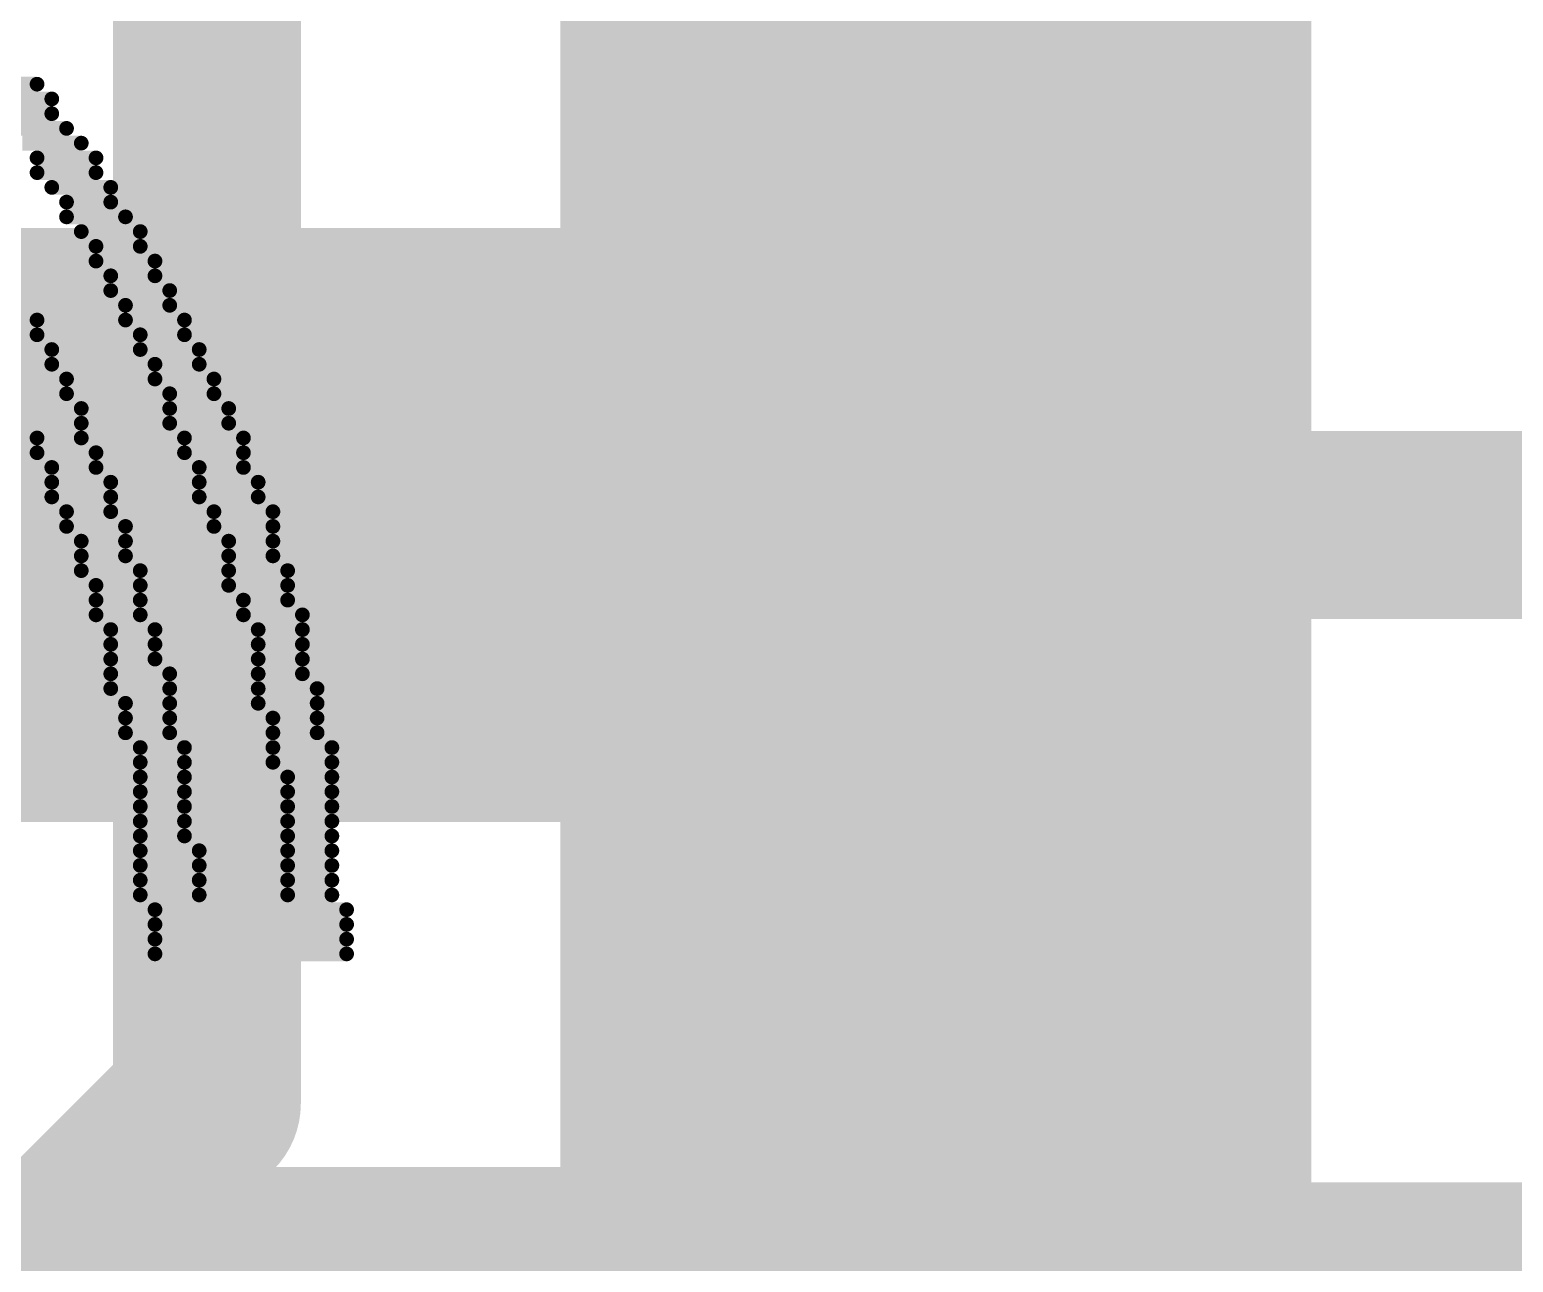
# Model space of a CAD drawing. Header units: millimetres. Extents: x -0.14 to 1.19, y -0.12 to 0.99.
# Drawn here: x 0.6357 to 0.7148, y 0.3957 to 0.4614 of the extents above; entities that cross this region are included whole.
import ezdxf

# ---------------------------------------------------------------- set-up
doc = ezdxf.new("R2010")
doc.units = ezdxf.units.MM
doc.header["$MEASUREMENT"] = 0
for name, color, linetype in [('BottomLayer', 5, 'Continuous'), ('BottomOverlay', 54, 'Continuous'), ('TopLayer', 1, 'Continuous'), ('TopPaste', 8, 'Continuous'), ('TopSolder', 216, 'Continuous')]:
    doc.layers.add(name, color=color, linetype=linetype)

# ---------------------------------------------------------------- blocks, each defined once
blk = doc.blocks.new('SO_14_36')
at = {"layer": 'TopLayer'}
for points in [[(-0.132283, -0.038189), (-0.078346, -0.038189), (-0.078346, -0.061811), (-0.132283, -0.061811)], [(-0.132283, -0.088189), (-0.078346, -0.088189), (-0.078346, -0.111811), (-0.132283, -0.111811)]]:
    blk.add_hatch(color=1, dxfattribs=at).paths.add_polyline_path(points)
at = {"layer": 'TopPaste'}
for points in [[(-0.132283, -0.038189), (-0.078346, -0.038189), (-0.078346, -0.061811), (-0.132283, -0.061811)], [(-0.132283, -0.088189), (-0.078346, -0.088189), (-0.078346, -0.111811), (-0.132283, -0.111811)]]:
    blk.add_hatch(color=8, dxfattribs=at).paths.add_polyline_path(points)
at = {"layer": 'TopSolder'}
for points in [[(-0.136283, -0.034189), (-0.074346, -0.034189), (-0.074346, -0.065811), (-0.136283, -0.065811)], [(-0.136283, -0.084189), (-0.074346, -0.084189), (-0.074346, -0.115811), (-0.136283, -0.115811)]]:
    blk.add_hatch(color=216, dxfattribs=at).paths.add_polyline_path(points)

msp = doc.modelspace()

# ---------------------------------------------------------------- hatches: boundary and pattern name
at = {"layer": 'TopLayer'}
msp.add_hatch(color=1, dxfattribs=at).paths.add_polyline_path([(0.742315, 0.4), (0.611, 0.4), (0.611, 0.322), (0.742315, 0.322)])

# ---------------------------------------------------------------- linework, layer by layer
at = {"layer": 'BottomLayer'}
for points, const_width in [([(0.645189, 0.404189), (0.645189, 0.535)], 0.01), ([(0.684, 0.329466), (0.684, 0.483)], 0.04), ([(0.59, 0.349), (0.645189, 0.404189)], 0.01)]:
    msp.add_lwpolyline(points, dxfattribs=dict(at, const_width=const_width))
at = {"layer": 'BottomLayer', "const_width": 0.005}
msp.add_lwpolyline([(0.642689, 0.404189, 1), (0.647689, 0.404189, 1)], format="xyb", close=True, dxfattribs=at)
msp.add_lwpolyline([(0.642689, 0.404189, 1), (0.647689, 0.404189, 1)], format="xyb", close=True, dxfattribs=at)
at = {"layer": 'BottomOverlay', "const_width": 0.000785}
for points in [[(0.633, 0.458476), (0.63614, 0.458476)], [(0.633785, 0.457691), (0.636925, 0.457691)], [(0.63457, 0.456906), (0.636925, 0.456906)], [(0.63457, 0.456121), (0.63771, 0.456121)], [(0.635355, 0.455336), (0.638495, 0.455336)], [(0.63614, 0.454551), (0.63928, 0.454551)], [(0.63614, 0.453766), (0.63928, 0.453766)], [(0.636925, 0.452981), (0.640065, 0.452981)], [(0.63771, 0.452196), (0.640065, 0.452196)], [(0.63771, 0.451411), (0.64085, 0.451411)], [(0.638495, 0.450626), (0.641636, 0.450626)], [(0.63928, 0.449841), (0.641636, 0.449841)], [(0.63928, 0.449056), (0.64242, 0.449056)], [(0.640065, 0.448271), (0.64242, 0.448271)], [(0.640065, 0.447486), (0.643205, 0.447486)], [(0.64085, 0.446701), (0.643205, 0.446701)], [(0.633, 0.445916), (0.63614, 0.445916)], [(0.64085, 0.445916), (0.643991, 0.445916)], [(0.633785, 0.445131), (0.63614, 0.445131)], [(0.641636, 0.445131), (0.643991, 0.445131)], [(0.633785, 0.444346), (0.636925, 0.444346)], [(0.641636, 0.444346), (0.644776, 0.444346)], [(0.63457, 0.443561), (0.636925, 0.443561)], [(0.64242, 0.443561), (0.644776, 0.443561)], [(0.63457, 0.442775), (0.63771, 0.442775)], [(0.64242, 0.442775), (0.645561, 0.442775)], [(0.63457, 0.441991), (0.63771, 0.441991)], [(0.643205, 0.441991), (0.645561, 0.441991)], [(0.635355, 0.441205), (0.638495, 0.441205)], [(0.643205, 0.441205), (0.646346, 0.441205)], [(0.635355, 0.44042), (0.638495, 0.44042)], [(0.643205, 0.44042), (0.646346, 0.44042)], [(0.63614, 0.439635), (0.638495, 0.439635)], [(0.643991, 0.439635), (0.647131, 0.439635)], [(0.63614, 0.43885), (0.63928, 0.43885)], [(0.643991, 0.43885), (0.647131, 0.43885)], [(0.636925, 0.438065), (0.63928, 0.438065)], [(0.644776, 0.438065), (0.647131, 0.438065)], [(0.636925, 0.43728), (0.640065, 0.43728)], [(0.644776, 0.43728), (0.647916, 0.43728)], [(0.636925, 0.436495), (0.640065, 0.436495)], [(0.644776, 0.436495), (0.647916, 0.436495)], [(0.63771, 0.43571), (0.640065, 0.43571)], [(0.645561, 0.43571), (0.648701, 0.43571)], [(0.63771, 0.434925), (0.64085, 0.434925)], [(0.645561, 0.434925), (0.648701, 0.434925)], [(0.638495, 0.43414), (0.64085, 0.43414)], [(0.646346, 0.43414), (0.648701, 0.43414)], [(0.638495, 0.433355), (0.64085, 0.433355)], [(0.646346, 0.433355), (0.648701, 0.433355)], [(0.638495, 0.43257), (0.641636, 0.43257)], [(0.63928, 0.431785), (0.641636, 0.431785)], [(0.646346, 0.43257), (0.649486, 0.43257)], [(0.646346, 0.431785), (0.649486, 0.431785)], [(0.63928, 0.431), (0.641636, 0.431)], [(0.647131, 0.431), (0.649486, 0.431)], [(0.63928, 0.430215), (0.641636, 0.430215)], [(0.647131, 0.430215), (0.650271, 0.430215)], [(0.640065, 0.42943), (0.64242, 0.42943)], [(0.647916, 0.42943), (0.650271, 0.42943)], [(0.640065, 0.428645), (0.64242, 0.428645)], [(0.647916, 0.428645), (0.650271, 0.428645)], [(0.640065, 0.42786), (0.64242, 0.42786)], [(0.647916, 0.42786), (0.650271, 0.42786)], [(0.640065, 0.427075), (0.643205, 0.427075)], [(0.647916, 0.427075), (0.650271, 0.427075)], [(0.640065, 0.426289), (0.643205, 0.426289)], [(0.647916, 0.426289), (0.651056, 0.426289)], [(0.64085, 0.425505), (0.643205, 0.425505)], [(0.647916, 0.425505), (0.651056, 0.425505)], [(0.64085, 0.424719), (0.643205, 0.424719)], [(0.648701, 0.424719), (0.651056, 0.424719)], [(0.64085, 0.423934), (0.643205, 0.423934)], [(0.648701, 0.423934), (0.651056, 0.423934)], [(0.641636, 0.423149), (0.643991, 0.423149)], [(0.648701, 0.423149), (0.651841, 0.423149)], [(0.641636, 0.422364), (0.643991, 0.422364)], [(0.648701, 0.422364), (0.651841, 0.422364)], [(0.641636, 0.421579), (0.643991, 0.421579)], [(0.649486, 0.421579), (0.651841, 0.421579)], [(0.641636, 0.420794), (0.643991, 0.420794)], [(0.649486, 0.420794), (0.651841, 0.420794)], [(0.641636, 0.420009), (0.643991, 0.420009)], [(0.649486, 0.420009), (0.651841, 0.420009)], [(0.641636, 0.419224), (0.643991, 0.419224)], [(0.649486, 0.419224), (0.651841, 0.419224)], [(0.641636, 0.418439), (0.643991, 0.418439)], [(0.649486, 0.418439), (0.651841, 0.418439)], [(0.641636, 0.417654), (0.644776, 0.417654)], [(0.649486, 0.417654), (0.651841, 0.417654)], [(0.641636, 0.416869), (0.644776, 0.416869)], [(0.649486, 0.416869), (0.651841, 0.416869)], [(0.641636, 0.416084), (0.644776, 0.416084)], [(0.649486, 0.416084), (0.651841, 0.416084)], [(0.641636, 0.415299), (0.644776, 0.415299)], [(0.649486, 0.415299), (0.651841, 0.415299)], [(0.64242, 0.414514), (0.652626, 0.414514)], [(0.64242, 0.413729), (0.652626, 0.413729)], [(0.64242, 0.412944), (0.652626, 0.412944)], [(0.64242, 0.412159), (0.652626, 0.412159)]]:
    msp.add_lwpolyline(points, dxfattribs=at)
at = {"layer": 'BottomOverlay', "const_width": 0.000392}
for points in [[(0.635944, 0.458476, 1), (0.636336, 0.458476, 1)], [(0.636729, 0.457691, 1), (0.637121, 0.457691, 1)], [(0.636729, 0.456906, 1), (0.637121, 0.456906, 1)], [(0.637514, 0.456121, 1), (0.637907, 0.456121, 1)], [(0.638299, 0.455336, 1), (0.638691, 0.455336, 1)], [(0.635944, 0.454551, 1), (0.636336, 0.454551, 1)], [(0.639084, 0.454551, 1), (0.639477, 0.454551, 1)], [(0.635944, 0.453766, 1), (0.636336, 0.453766, 1)], [(0.639084, 0.453766, 1), (0.639477, 0.453766, 1)], [(0.636729, 0.452981, 1), (0.637121, 0.452981, 1)], [(0.639869, 0.452981, 1), (0.640262, 0.452981, 1)], [(0.637514, 0.452196, 1), (0.637907, 0.452196, 1)], [(0.639869, 0.452196, 1), (0.640262, 0.452196, 1)], [(0.637514, 0.451411, 1), (0.637907, 0.451411, 1)], [(0.640654, 0.451411, 1), (0.641047, 0.451411, 1)], [(0.638299, 0.450626, 1), (0.638691, 0.450626, 1)], [(0.641439, 0.450626, 1), (0.641832, 0.450626, 1)], [(0.639084, 0.449841, 1), (0.639477, 0.449841, 1)], [(0.641439, 0.449841, 1), (0.641832, 0.449841, 1)], [(0.639084, 0.449056, 1), (0.639477, 0.449056, 1)], [(0.642224, 0.449056, 1), (0.642617, 0.449056, 1)], [(0.639869, 0.448271, 1), (0.640262, 0.448271, 1)], [(0.642224, 0.448271, 1), (0.642617, 0.448271, 1)], [(0.639869, 0.447486, 1), (0.640262, 0.447486, 1)], [(0.643009, 0.447486, 1), (0.643402, 0.447486, 1)], [(0.640654, 0.446701, 1), (0.641047, 0.446701, 1)], [(0.643009, 0.446701, 1), (0.643402, 0.446701, 1)], [(0.635944, 0.445916, 1), (0.636336, 0.445916, 1)], [(0.640654, 0.445916, 1), (0.641047, 0.445916, 1)], [(0.643795, 0.445916, 1), (0.644187, 0.445916, 1)], [(0.635944, 0.445131, 1), (0.636336, 0.445131, 1)], [(0.641439, 0.445131, 1), (0.641832, 0.445131, 1)], [(0.643795, 0.445131, 1), (0.644187, 0.445131, 1)], [(0.636729, 0.444346, 1), (0.637121, 0.444346, 1)], [(0.641439, 0.444346, 1), (0.641832, 0.444346, 1)], [(0.644579, 0.444346, 1), (0.644972, 0.444346, 1)], [(0.636729, 0.443561, 1), (0.637121, 0.443561, 1)], [(0.642224, 0.443561, 1), (0.642617, 0.443561, 1)], [(0.644579, 0.443561, 1), (0.644972, 0.443561, 1)], [(0.637514, 0.442775, 1), (0.637907, 0.442775, 1)], [(0.642224, 0.442775, 1), (0.642617, 0.442775, 1)], [(0.645365, 0.442775, 1), (0.645757, 0.442775, 1)], [(0.637514, 0.441991, 1), (0.637907, 0.441991, 1)], [(0.643009, 0.441991, 1), (0.643402, 0.441991, 1)], [(0.645365, 0.441991, 1), (0.645757, 0.441991, 1)], [(0.638299, 0.441205, 1), (0.638691, 0.441205, 1)], [(0.643009, 0.441205, 1), (0.643402, 0.441205, 1)], [(0.64615, 0.441205, 1), (0.646542, 0.441205, 1)], [(0.638299, 0.44042, 1), (0.638691, 0.44042, 1)], [(0.643009, 0.44042, 1), (0.643402, 0.44042, 1)], [(0.64615, 0.44042, 1), (0.646542, 0.44042, 1)], [(0.635944, 0.439635, 1), (0.636336, 0.439635, 1)], [(0.638299, 0.439635, 1), (0.638691, 0.439635, 1)], [(0.643795, 0.439635, 1), (0.644187, 0.439635, 1)], [(0.646935, 0.439635, 1), (0.647327, 0.439635, 1)], [(0.635944, 0.43885, 1), (0.636336, 0.43885, 1)], [(0.639084, 0.43885, 1), (0.639477, 0.43885, 1)], [(0.643795, 0.43885, 1), (0.644187, 0.43885, 1)], [(0.646935, 0.43885, 1), (0.647327, 0.43885, 1)], [(0.636729, 0.438065, 1), (0.637121, 0.438065, 1)], [(0.639084, 0.438065, 1), (0.639477, 0.438065, 1)], [(0.644579, 0.438065, 1), (0.644972, 0.438065, 1)], [(0.646935, 0.438065, 1), (0.647327, 0.438065, 1)], [(0.636729, 0.43728, 1), (0.637121, 0.43728, 1)], [(0.639869, 0.43728, 1), (0.640262, 0.43728, 1)], [(0.644579, 0.43728, 1), (0.644972, 0.43728, 1)], [(0.64772, 0.43728, 1), (0.648112, 0.43728, 1)], [(0.636729, 0.436495, 1), (0.637121, 0.436495, 1)], [(0.639869, 0.436495, 1), (0.640262, 0.436495, 1)], [(0.644579, 0.436495, 1), (0.644972, 0.436495, 1)], [(0.64772, 0.436495, 1), (0.648112, 0.436495, 1)], [(0.637514, 0.43571, 1), (0.637907, 0.43571, 1)], [(0.639869, 0.43571, 1), (0.640262, 0.43571, 1)], [(0.645365, 0.43571, 1), (0.645757, 0.43571, 1)], [(0.648505, 0.43571, 1), (0.648897, 0.43571, 1)], [(0.637514, 0.434925, 1), (0.637907, 0.434925, 1)], [(0.640654, 0.434925, 1), (0.641047, 0.434925, 1)], [(0.645365, 0.434925, 1), (0.645757, 0.434925, 1)], [(0.648505, 0.434925, 1), (0.648897, 0.434925, 1)], [(0.638299, 0.43414, 1), (0.638691, 0.43414, 1)], [(0.640654, 0.43414, 1), (0.641047, 0.43414, 1)], [(0.64615, 0.43414, 1), (0.646542, 0.43414, 1)], [(0.648505, 0.43414, 1), (0.648897, 0.43414, 1)], [(0.638299, 0.433355, 1), (0.638691, 0.433355, 1)], [(0.640654, 0.433355, 1), (0.641047, 0.433355, 1)], [(0.64615, 0.433355, 1), (0.646542, 0.433355, 1)], [(0.648505, 0.433355, 1), (0.648897, 0.433355, 1)], [(0.638299, 0.43257, 1), (0.638691, 0.43257, 1)], [(0.639084, 0.431785, 1), (0.639477, 0.431785, 1)], [(0.641439, 0.43257, 1), (0.641832, 0.43257, 1)], [(0.641439, 0.431785, 1), (0.641832, 0.431785, 1)], [(0.64615, 0.43257, 1), (0.646542, 0.43257, 1)], [(0.64615, 0.431785, 1), (0.646542, 0.431785, 1)], [(0.64929, 0.43257, 1), (0.649682, 0.43257, 1)], [(0.64929, 0.431785, 1), (0.649682, 0.431785, 1)], [(0.639084, 0.431, 1), (0.639477, 0.431, 1)], [(0.641439, 0.431, 1), (0.641832, 0.431, 1)], [(0.646935, 0.431, 1), (0.647327, 0.431, 1)], [(0.64929, 0.431, 1), (0.649682, 0.431, 1)], [(0.639084, 0.430215, 1), (0.639477, 0.430215, 1)], [(0.641439, 0.430215, 1), (0.641832, 0.430215, 1)], [(0.646935, 0.430215, 1), (0.647327, 0.430215, 1)], [(0.650075, 0.430215, 1), (0.650467, 0.430215, 1)], [(0.639869, 0.42943, 1), (0.640262, 0.42943, 1)], [(0.642224, 0.42943, 1), (0.642617, 0.42943, 1)], [(0.64772, 0.42943, 1), (0.648112, 0.42943, 1)], [(0.650075, 0.42943, 1), (0.650467, 0.42943, 1)], [(0.639869, 0.428645, 1), (0.640262, 0.428645, 1)], [(0.642224, 0.428645, 1), (0.642617, 0.428645, 1)], [(0.64772, 0.428645, 1), (0.648112, 0.428645, 1)], [(0.650075, 0.428645, 1), (0.650467, 0.428645, 1)], [(0.639869, 0.42786, 1), (0.640262, 0.42786, 1)], [(0.642224, 0.42786, 1), (0.642617, 0.42786, 1)], [(0.64772, 0.42786, 1), (0.648112, 0.42786, 1)], [(0.650075, 0.42786, 1), (0.650467, 0.42786, 1)], [(0.639869, 0.427075, 1), (0.640262, 0.427075, 1)], [(0.643009, 0.427075, 1), (0.643402, 0.427075, 1)], [(0.64772, 0.427075, 1), (0.648112, 0.427075, 1)], [(0.650075, 0.427075, 1), (0.650467, 0.427075, 1)], [(0.639869, 0.426289, 1), (0.640262, 0.426289, 1)], [(0.643009, 0.426289, 1), (0.643402, 0.426289, 1)], [(0.64772, 0.426289, 1), (0.648112, 0.426289, 1)], [(0.65086, 0.426289, 1), (0.651252, 0.426289, 1)], [(0.640654, 0.425505, 1), (0.641047, 0.425505, 1)], [(0.643009, 0.425505, 1), (0.643402, 0.425505, 1)], [(0.64772, 0.425505, 1), (0.648112, 0.425505, 1)], [(0.65086, 0.425505, 1), (0.651252, 0.425505, 1)], [(0.640654, 0.424719, 1), (0.641047, 0.424719, 1)], [(0.643009, 0.424719, 1), (0.643402, 0.424719, 1)], [(0.648505, 0.424719, 1), (0.648897, 0.424719, 1)], [(0.65086, 0.424719, 1), (0.651252, 0.424719, 1)], [(0.640654, 0.423934, 1), (0.641047, 0.423934, 1)], [(0.643009, 0.423934, 1), (0.643402, 0.423934, 1)], [(0.648505, 0.423934, 1), (0.648897, 0.423934, 1)], [(0.65086, 0.423934, 1), (0.651252, 0.423934, 1)], [(0.641439, 0.423149, 1), (0.641832, 0.423149, 1)], [(0.643795, 0.423149, 1), (0.644187, 0.423149, 1)], [(0.648505, 0.423149, 1), (0.648897, 0.423149, 1)], [(0.651645, 0.423149, 1), (0.652037, 0.423149, 1)], [(0.641439, 0.422364, 1), (0.641832, 0.422364, 1)], [(0.643795, 0.422364, 1), (0.644187, 0.422364, 1)], [(0.648505, 0.422364, 1), (0.648897, 0.422364, 1)], [(0.651645, 0.422364, 1), (0.652037, 0.422364, 1)], [(0.641439, 0.421579, 1), (0.641832, 0.421579, 1)], [(0.643795, 0.421579, 1), (0.644187, 0.421579, 1)], [(0.64929, 0.421579, 1), (0.649682, 0.421579, 1)], [(0.651645, 0.421579, 1), (0.652037, 0.421579, 1)], [(0.641439, 0.420794, 1), (0.641832, 0.420794, 1)], [(0.643795, 0.420794, 1), (0.644187, 0.420794, 1)], [(0.64929, 0.420794, 1), (0.649682, 0.420794, 1)], [(0.651645, 0.420794, 1), (0.652037, 0.420794, 1)], [(0.641439, 0.420009, 1), (0.641832, 0.420009, 1)], [(0.643795, 0.420009, 1), (0.644187, 0.420009, 1)], [(0.64929, 0.420009, 1), (0.649682, 0.420009, 1)], [(0.651645, 0.420009, 1), (0.652037, 0.420009, 1)], [(0.641439, 0.419224, 1), (0.641832, 0.419224, 1)], [(0.643795, 0.419224, 1), (0.644187, 0.419224, 1)], [(0.64929, 0.419224, 1), (0.649682, 0.419224, 1)], [(0.651645, 0.419224, 1), (0.652037, 0.419224, 1)], [(0.641439, 0.418439, 1), (0.641832, 0.418439, 1)], [(0.643795, 0.418439, 1), (0.644187, 0.418439, 1)], [(0.64929, 0.418439, 1), (0.649682, 0.418439, 1)], [(0.651645, 0.418439, 1), (0.652037, 0.418439, 1)], [(0.641439, 0.417654, 1), (0.641832, 0.417654, 1)], [(0.644579, 0.417654, 1), (0.644972, 0.417654, 1)], [(0.64929, 0.417654, 1), (0.649682, 0.417654, 1)], [(0.651645, 0.417654, 1), (0.652037, 0.417654, 1)], [(0.641439, 0.416869, 1), (0.641832, 0.416869, 1)], [(0.644579, 0.416869, 1), (0.644972, 0.416869, 1)], [(0.64929, 0.416869, 1), (0.649682, 0.416869, 1)], [(0.651645, 0.416869, 1), (0.652037, 0.416869, 1)], [(0.641439, 0.416084, 1), (0.641832, 0.416084, 1)], [(0.644579, 0.416084, 1), (0.644972, 0.416084, 1)], [(0.64929, 0.416084, 1), (0.649682, 0.416084, 1)], [(0.651645, 0.416084, 1), (0.652037, 0.416084, 1)], [(0.641439, 0.415299, 1), (0.641832, 0.415299, 1)], [(0.644579, 0.415299, 1), (0.644972, 0.415299, 1)], [(0.64929, 0.415299, 1), (0.649682, 0.415299, 1)], [(0.651645, 0.415299, 1), (0.652037, 0.415299, 1)], [(0.642224, 0.414514, 1), (0.642617, 0.414514, 1)], [(0.65243, 0.414514, 1), (0.652822, 0.414514, 1)], [(0.642224, 0.413729, 1), (0.642617, 0.413729, 1)], [(0.65243, 0.413729, 1), (0.652822, 0.413729, 1)], [(0.642224, 0.412944, 1), (0.642617, 0.412944, 1)], [(0.65243, 0.412944, 1), (0.652822, 0.412944, 1)], [(0.642224, 0.412159, 1), (0.642617, 0.412159, 1)], [(0.65243, 0.412159, 1), (0.652822, 0.412159, 1)]]:
    msp.add_lwpolyline(points, format="xyb", close=True, dxfattribs=at)
at = {"layer": 'TopLayer', "const_width": 0.01}
msp.add_lwpolyline([(0.637, 0.435), (0.729, 0.435)], dxfattribs=at)
at = {"layer": 'TopLayer', "const_width": 0.005}
msp.add_lwpolyline([(0.6345, 0.435, 1), (0.6395, 0.435, 1)], format="xyb", close=True, dxfattribs=at)

# ---------------------------------------------------------------- block references
msp.add_blockref('SO_14_36', (0.742315, 0.485))

doc.saveas('drawing.dxf')
